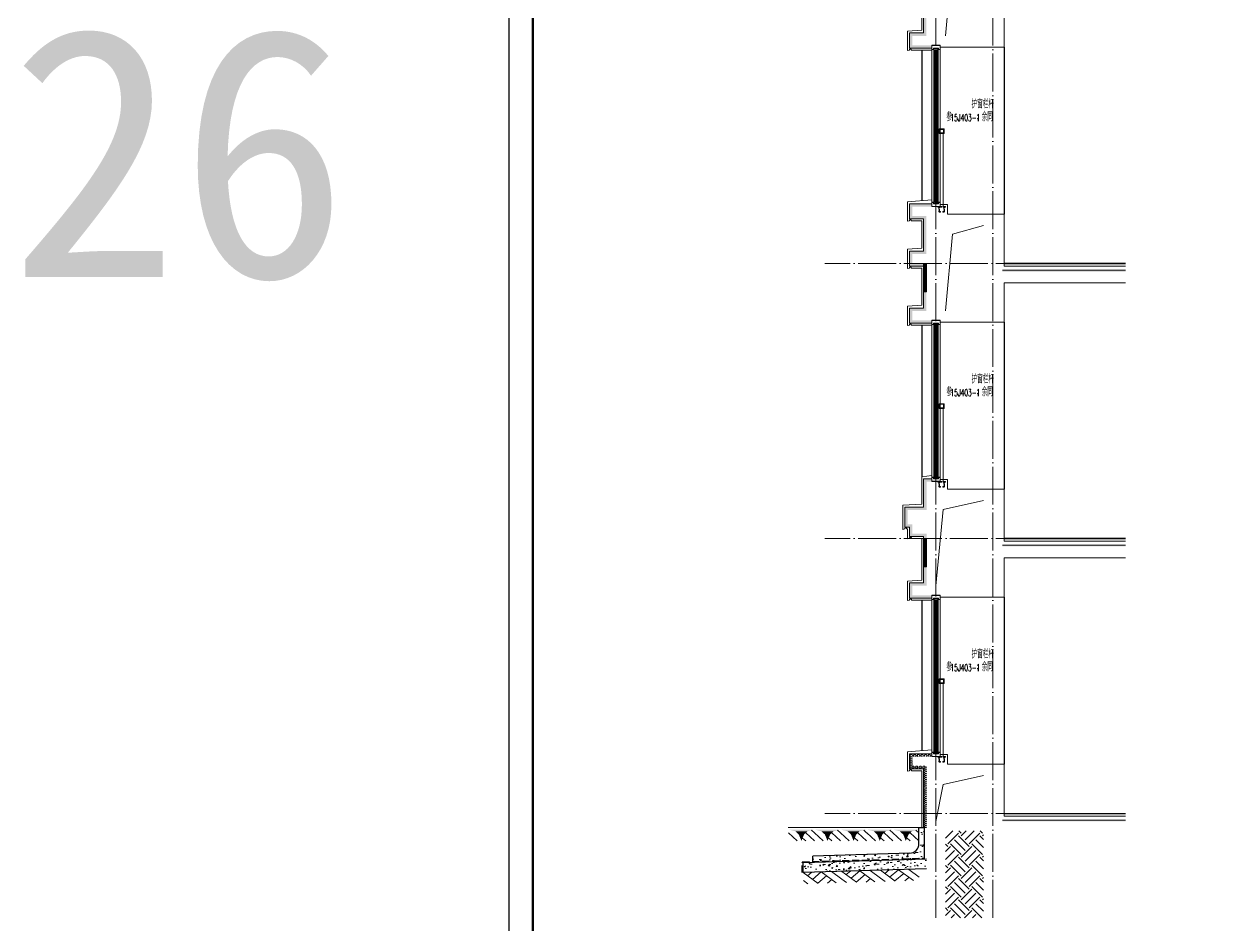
# Model space of a CAD drawing. Extents: x 27938 to 725830, y -209821 to 1628073.
# Drawn here: x 388913 to 401412, y -169623 to -160115 of the extents above; entities that cross this region are included whole.
import ezdxf

# ---------------------------------------------------------------- set-up
doc = ezdxf.new("R2010")
doc.units = 0
doc.header["$LTSCALE"] = 1000
doc.header["$MEASUREMENT"] = 0
doc.linetypes.add('DASH', pattern=[0.35, 0.25, -0.1])
doc.linetypes.add('DOTE', pattern=[2.42, 2, -0.2, 0.02, -0.2])
for name, color, linetype in [('COLUMN', 9, 'Continuous'), ('DIM_SYMB', 3, 'Continuous'), ('PUB_TEXT', 4, 'Continuous'), ('图框', 140, 'Continuous'), ('看线', 251, 'Continuous'), ('立面-看线', 251, 'Continuous')]:
    doc.layers.add(name, color=color, linetype=linetype)
for name, color, linetype, lineweight in [('DOTE', 19, 'DOTE', 9), ('PUB_HATCH', 8, 'Continuous', 9), ('S_WINDOW', 144, 'Continuous', 15), ('内粉刷', 37, 'Continuous', 9), ('填充', 251, 'Continuous', 5), ('立面-中轮廓线', 213, 'Continuous', 35), ('立面-栏杆', 105, 'Continuous', 15), ('立面-洞口示意', 152, 'Continuous', 13), ('粉刷', 251, 'Continuous', 9), ('细细', 250, 'Continuous', 0)]:
    doc.layers.add(name, color=color, linetype=linetype, lineweight=lineweight)
doc.layers.add('yichutu', color=7, linetype='Continuous', true_color=0xffffff, plot=False)
doc.styles.add('_TCH_DIM', font='SIMPLEX.shx', dxfattribs={"width": 0.7, "bigfont": 'GBCBIG.shx'})
doc.styles.add('C', font='')
doc.styles.get('C').set_extended_font_data('SimHei')
pattern_1 = [(50, (28072.99, 249033.25), (143.452037, -12.550427), [15, -165]), (355, (28072.99, 249033.25), (-27.750267, 150.438427), [12, -132]), (100.4514, (28084.94, 249032.2), (115.701876, 137.88791), [12.74804, -140.22842]), (46.1842, (28072.99, 249073.25), (213.44821, -33.1038), [22.5, -247.5]), (96.6356, (28090.77, 249070.5), (186.93254, 194.82357), [19.12206, -210.3426]), (351.1842, (28072.99, 249073.25), (186.93239, 194.82372), [18, -198]), (21, (28092.99, 249063.25), (119.38141, -80.52378), [15, -165]), (326, (28092.99, 249063.25), (48.663066, 145.03001), [12, -132]), (71.4514, (28102.93, 249056.54), (168.044526, 64.5061), [12.74804, -140.22842]), (37.5, (28072.986, 249033.25), (2.431971, 66.578771), [0, -130.4, 0, -134, 0, -132.5]), (7.5, (28072.986, 249033.25), (52.613907, 78.882342), [0, -76.4, 0, -127.4, 0, -50.5]), (327.5, (28028.386, 249033.25), (106.764487, -4.510974), [0, -50, 0, -156, 0, -207]), (317.5, (28008.39, 249033.25), (116.637234, 20.020996), [0, -65, 0, -103.6, 0, -147])]
pattern_2 = [(315, (-1092889.3176, -488431.8362), (-1.767766953, -1.767766953), []), (315, (-1092888.139, -488431.8362), (-1.767766953, -1.767766953), [])]
pattern_3 = [(315, (-1092889.3176, -490170.0743), (-1.767766953, -1.767766953), []), (315, (-1092888.139, -490170.0743), (-1.767766953, -1.767766953), [])]

# ---------------------------------------------------------------- blocks, each defined once
blk = doc.blocks.new('$LinePat$素土夯实')
at = {"color": 0}
for p, q in [((0, -210), (210, 0)), ((120, -300), (420, 0)), ((420, 0), (608, -188)), ((495, -300), (795, 0)), ((615, 0), (705, -90)), ((210, -210), (300, -300)), ((315, -105), (502, -293)), ((705, -300), (795, -210))]:
    blk.add_line(p, q, dxfattribs=at)
blk = doc.blocks.new('$LinePat$自然土壤')
at = {"color": 0}
for p, q in [((0, -90), (71, -19)), ((0, -300), (211, -89)), ((210, -300), (286, -224)), ((420, -300), (630, -90))]:
    blk.add_line(p, q, dxfattribs=at)
for points in [[(0, 0), (630, 0), (168, -45), (462, -45)], [(168, -45), (462, -45), (252, -132), (378, -132)], [(252, -132), (378, -132), (315, -300)]]:
    blk.add_solid(points, dxfattribs=at)
blk = doc.blocks.new('sanshui')
at = {"layer": '粉刷'}
h = blk.add_hatch(dxfattribs=at)
h.set_pattern_fill('混凝土', color=256, scale=20)
h.set_pattern_definition(pattern_1)
edge = h.paths.add_edge_path()
edge.add_line((346318, 427330), (346258, 427330))
edge.add_line((346258, 427330), (346258, 427160))
edge.add_arc((346158, 427160), 100, 271.7184, 360, ccw=False)
edge.add_line((346161, 427060), (345138, 427030))
edge.add_line((345138, 427030), (345138, 426970))
edge.add_line((345138, 426970), (346318, 427005))
edge.add_line((346318, 427005), (346318, 427330))
h = blk.add_hatch(dxfattribs=at)
h.set_pattern_fill('混凝土', color=256, scale=20)
h.set_pattern_definition(pattern_1)
h.paths.add_polyline_path([(346338, 426896), (346338, 426996), (345038, 426957), (345038, 426857)])
at = {"layer": 'COLUMN'}
for p, q in [((346258, 427330), (346318, 427330)), ((346258, 427160), (346258, 427330)), ((346318, 426995), (346318, 427330)), ((346338, 426996), (345038, 426957)), ((346161, 427060), (345138, 427030)), ((345138, 426960), (345138, 427030)), ((345038, 426857), (345038, 426957)), ((346338, 426896), (345038, 426857))]:
    blk.add_line(p, q, dxfattribs=at)
blk.add_arc((346158, 427160), 100, 271.7184, 0, dxfattribs=at)
at = {"layer": '立面-中轮廓线', "linetype": 'DASH', "ltscale": 0.3}
blk.add_lwpolyline([(345028, 426857), (345028, 426966), (346318, 427005)], dxfattribs=at)
at = {"layer": '粉刷'}
blk.add_line((344881, 427330), (346258, 427330), dxfattribs=at)
at = {"layer": '粉刷', "yscale": 0.4, "zscale": 0.4}
for name, p, xscale, rotation in [('$LinePat$自然土壤', (345157, 427310), -0.4369306507241237, 359.9999999999903), ('$LinePat$自然土壤', (345432, 427310), -0.4369306507241237, 359.9999999999903), ('$LinePat$自然土壤', (345707, 427310), -0.4369306507241237, 359.9999999999903), ('$LinePat$自然土壤', (345983, 427310), -0.4369306507241237, 359.9999999999903), ('$LinePat$自然土壤', (346258, 427310), -0.4369306507241237, 359.9999999999903), ('$LinePat$素土夯实', (345444, 426869), -0.5117605352322558, 1.718358001643932), ('$LinePat$素土夯实', (345851, 426881), -0.5117605352322558, 1.718358001643932), ('$LinePat$素土夯实', (346258, 426893), -0.5117605352322558, 1.718358001643932)]:
    blk.add_blockref(name, p, dxfattribs=dict(at, xscale=xscale, rotation=rotation))
blk = doc.blocks.new('A$C008776C7')
at = {"layer": '细细'}
h = blk.add_hatch(dxfattribs=at)
h.set_pattern_fill('金属', color=256, style=0)
h.set_pattern_definition(pattern_2)
h.paths.add_polyline_path([(0, 1655), (20, 1655), (20, 1669), (70, 1669), (70, 1655), (90, 1655), (90, 1700), (0, 1700)])
h.paths.add_polyline_path([(18, 1671), (18, 1657), (2, 1657), (2, 1698), (88, 1698), (88, 1657), (72, 1657), (72, 1671)], flags=16)
h = blk.add_hatch(dxfattribs=at)
h.set_pattern_fill('金属', color=256, style=0)
h.set_pattern_definition(pattern_2)
h.paths.add_polyline_path([(68, 1667), (68, 1642), (56, 1642), (56, 1652), (34, 1652), (34, 1642), (22, 1642), (22, 1667)])
h.paths.add_polyline_path([(24, 1665), (24, 1644), (32, 1644), (32, 1654), (58, 1654), (58, 1644), (66, 1644), (66, 1665)], flags=16)
h = blk.add_hatch(color=256, dxfattribs=at)
edge = h.paths.add_edge_path()
edge.add_line((40, 1652), (40, 1640))
edge.add_arc((45, 1631), 9.44, 61.5175, 118.4825, ccw=False)
edge.add_line((50, 1640), (50, 1652))
edge.add_arc((45, 1660), 9.44, 241.5175, 298.4825, ccw=False)
h = blk.add_hatch(dxfattribs=at)
h.set_pattern_fill('金属', color=256, style=0)
h.set_pattern_definition(pattern_3)
h.paths.add_polyline_path([(0, 45), (20, 45), (20, 31), (70, 31), (70, 45), (90, 45), (90, 0), (0, 0)])
h.paths.add_polyline_path([(18, 29), (18, 43), (2, 43), (2, 2), (88, 2), (88, 43), (72, 43), (72, 29)], flags=16)
h = blk.add_hatch(dxfattribs=at)
h.set_pattern_fill('金属', color=256, style=0)
h.set_pattern_definition(pattern_3)
h.paths.add_polyline_path([(68, 33), (68, 58), (56, 58), (56, 48), (34, 48), (34, 58), (22, 58), (22, 33)])
h.paths.add_polyline_path([(24, 35), (24, 56), (32, 56), (32, 46), (58, 46), (58, 56), (66, 56), (66, 35)], flags=16)
h = blk.add_hatch(color=256, dxfattribs=at)
edge = h.paths.add_edge_path()
edge.add_line((40, 48), (40, 60))
edge.add_arc((45, 69), 9.44, 241.5175, 298.4825)
edge.add_line((50, 60), (50, 48))
edge.add_arc((45, 40), 9.44, 61.5175, 118.4825)
at = {"layer": 'S_WINDOW'}
for p, q in [((0, 45), (0, 1655)), ((22, 58), (22, 1642)), ((68, 58), (68, 1642)), ((90, 45), (90, 1655))]:
    blk.add_line(p, q, dxfattribs=at)
for points in [[(90, 1700), (90, 1655), (70, 1655), (70, 1669), (20, 1669), (20, 1655), (0, 1655), (0, 1700)], [(88, 1698), (88, 1657), (72, 1657), (72, 1671), (18, 1671), (18, 1657), (2, 1657), (2, 1698)], [(68, 1667), (68, 1642), (56, 1642), (56, 1652), (34, 1652), (34, 1642), (22, 1642), (22, 1667)], [(66, 1665), (66, 1644), (58, 1644), (58, 1654), (32, 1654), (32, 1644), (24, 1644), (24, 1665)], [(90, 0), (90, 45), (70, 45), (70, 31), (20, 31), (20, 45), (0, 45), (0, 0)], [(88, 2), (88, 43), (72, 43), (72, 29), (18, 29), (18, 43), (2, 43), (2, 2)], [(68, 33), (68, 58), (56, 58), (56, 48), (34, 48), (34, 58), (22, 58), (22, 33)], [(66, 35), (66, 56), (58, 56), (58, 46), (32, 46), (32, 56), (24, 56), (24, 35)]]:
    blk.add_lwpolyline(points, close=True, dxfattribs=at)
at = {"layer": '细细'}
for points in [[(34, 1642), (34, 58)], [(40, 60), (40, 1652)], [(50, 60), (50, 1652)], [(56, 1642), (56, 58)]]:
    blk.add_lwpolyline(points, dxfattribs=at)
for points in [[(40, 1652), (40, 1640, -0.253805), (50, 1640), (50, 1652, -0.253805)], [(40, 48), (40, 60, 0.253805), (50, 60), (50, 48, 0.253805)]]:
    blk.add_lwpolyline(points, format="xyb", close=True, dxfattribs=at)
blk = doc.blocks.new('A$C02E370A9')
at = {"layer": 'PUB_TEXT', "style": '_TCH_DIM'}
for s, height, width, p in [('护窗栏杆', 84.4, 0.7, (290, 216)), ('参', 84.4, 0.7, (25, 81)), ('15J403-1', 74.4, 0.494118, (68, 81)), ('，余同', 84.4, 0.7, (338, 81))]:
    blk.add_text(s, height=height, dxfattribs=dict(at, width=width)).set_placement(p)
blk = doc.blocks.new('A$C164D20CD')
at = {"layer": '立面-栏杆'}
for p, q in [((-55, 0), (-55, 770)), ((-25, 770), (-25, 0))]:
    blk.add_line(p, q, dxfattribs=at)
at = {"layer": '立面-栏杆', "linetype": 'DASH', "ltscale": 0.1}
for p, q in [((0, 0), (-80, 0)), ((-80, 0), (-80, -7)), ((0, -7), (0, 0)), ((-80, -7), (-70, -7)), ((-70, -7), (-70, -51)), ((-62, -7), (-18, -7)), ((-62, -51), (-62, -7)), ((-55, -53), (-61, -53)), ((-61, -60), (-55, -60)), ((-53, -57), (-53, -56)), ((-27, -56), (-27, -57)), ((-19, -53), (-25, -53)), ((-25, -60), (-19, -60)), ((-18, -7), (-18, -51)), ((-10, -7), (0, -7)), ((-10, -51), (-10, -7))]:
    blk.add_line(p, q, dxfattribs=at)
at = {"layer": '立面-栏杆'}
for points in [[(-15, 820), (-65, 820), (-65, 770), (-15, 770)], [(-21, 814), (-59, 814), (-59, 776), (-21, 776)]]:
    blk.add_lwpolyline(points, close=True, dxfattribs=at)
at = {"layer": '立面-栏杆', "linetype": 'DASH', "ltscale": 0.1}
for centre, major_axis, start_param, end_param in [((-61, -51), (6.36, 6.36), 2.356194, 3.926991), ((-61, -51), (1.27, 1.27), 2.356194, 3.926991), ((-55, -56), (1.91, 1.91), 5.497787, 7.068583), ((-55, -57), (1.91, 1.91), 3.926991, 5.497787), ((-25, -56), (1.91, 1.91), 0.785398, 2.356194), ((-23, -55), (3.53, 3.53), 2.748894, 3.534292), ((-19, -51), (-6.36, 6.36), 2.356194, 3.926991), ((-19, -51), (-1.27, 1.27), 2.356194, 3.926991)]:
    blk.add_ellipse(centre, major_axis=major_axis, ratio=1, start_param=start_param, end_param=end_param, dxfattribs=at)
blk = doc.blocks.new('FSDFSFSFSFEFSFESF')
at = {"layer": 'PUB_HATCH'}
h = blk.add_hatch(dxfattribs=at)
h.set_pattern_fill('HONEY', color=256, scale=8, style=0)
h.set_pattern_definition([(0, (1159353.776, 417228.872), (19.05, 10.99852), [12.7, -25.4]), (120, (1159353.776, 417228.872), (-19.0499977, 10.998524), [12.7, -25.4]), (60, (1159353.776, 417228.872), (2.3e-06, 21.997044), [-25.4, 12.7])])
h.paths.add_polyline_path([(1114278, 465143), (1114128, 465143), (1114128, 465243), (1114278, 465243), (1114278, 465643), (1114128, 465643), (1114128, 465743), (1114333, 465743), (1114333, 465773), (1114098, 465773), (1114098, 465613), (1114248, 465613), (1114248, 465513), (1114248, 465273), (1114098, 465273), (1114098, 465113), (1114248, 465113), (1114248, 464673), (1114098, 464673), (1114098, 464513), (1114333, 464513), (1114333, 464543), (1114128, 464543), (1114128, 464643), (1114278, 464643)])
at = {"layer": '立面-看线'}
h = blk.add_hatch(dxfattribs=at)
h.set_pattern_fill('HONEY', color=256, scale=7)
h.set_pattern_definition([(0, (313825.034, 79696.42), (16.66875, 9.623705), [11.1125, -22.225]), (120, (313825.034, 79696.42), (-16.66874801, 9.62370845), [11.1125, -22.225]), (60, (313825.034, 79696.42), (1.99e-06, 19.24741345), [-22.225, 11.1125])])
h.paths.add_polyline_path([(1116377, 465073), (1115078, 465073), (1115078, 465058), (1116377, 465058)])
at = {"layer": 'PUB_HATCH', "color": 215, "true_color": 0xa953a0}
blk.add_line((1115078, 465073), (1116377, 465073), dxfattribs=at)
blk.add_lwpolyline([(1114333, 465773), (1114098, 465773), (1114098, 465613), (1114248, 465613), (1114248, 465513), (1114248, 465513), (1114248, 465273), (1114098, 465273), (1114098, 465113), (1114248, 465113), (1114248, 464673), (1114098, 464673), (1114098, 464513), (1114333, 464513)], dxfattribs=at)
at = {"layer": '内粉刷'}
for points in [[(1114333, 465813), (1114078, 465793), (1114078, 465593)], [(1114423, 465763), (1114498, 465763), (1114498, 465663), (1115098, 465663), (1115098, 465113)], [(1114118, 465593), (1114118, 465603), (1114098, 465603), (1114098, 465593), (1114078, 465588), (1114078, 465593)], [(1114118, 465593), (1114228, 465593), (1114228, 465493), (1114228, 465493), (1114228, 465303), (1114078, 465293), (1114078, 465093)], [(1114118, 465093), (1114118, 465103), (1114098, 465103), (1114098, 465093), (1114078, 465088), (1114078, 465093)], [(1114118, 465093), (1114228, 465093), (1114228, 464703), (1114078, 464693), (1114078, 464493)], [(1116377, 465113), (1115098, 465113)], [(1114423, 464523), (1115098, 464523), (1115098, 464938), (1116377, 464938)], [(1114118, 464493), (1114118, 464503), (1114098, 464503), (1114098, 464493), (1114078, 464488), (1114078, 464493)], [(1114118, 464493), (1114333, 464493)]]:
    blk.add_lwpolyline(points, dxfattribs=at)
at = {"layer": '看线'}
for p, q in [((1114228, 467393), (1114228, 465805)), ((1115098, 467423), (1115098, 465663))]:
    blk.add_line(p, q, dxfattribs=at)
at = {"layer": '看线', "color": 32}
for p, q in [((1116377, 465143), (1115098, 465143)), ((1115098, 465143), (1116377, 465143))]:
    blk.add_line(p, q, dxfattribs=at)
at = {"layer": '立面-洞口示意'}
blk.add_lwpolyline([(1114478, 464643), (1114552, 465450), (1114878, 465543)], dxfattribs=at)
for name, p in [('A$C008776C7', (1114333, 465743)), ('A$C02E370A9', (1114463, 466563)), ('A$C164D20CD', (1114478, 465743))]:
    blk.add_blockref(name, p)
blk = doc.blocks.new('GFDDDDRG')
at = {"layer": '图框'}
blk.add_lwpolyline([(923310, -107437), (923310, -159999), (893610, -159999), (893610, -107437)], close=True, dxfattribs=at)
blk.add_lwpolyline([(923310, -107437), (923310, -159999), (893610, -159999), (893610, -107437)], close=True, dxfattribs=at)
at = {"layer": '图框', "const_width": 50}
blk.add_lwpolyline([(894110, -159499), (922810, -159499), (922810, -108687), (894110, -108687)], close=True, dxfattribs=at)
blk = doc.blocks.new('yct-1051-594-26275-14850-25-1002.0')
at = {"layer": 'yichutu', "color": 7, "true_color": 0xffffff}
blk.add_lwpolyline([(0, 0), (0, 14850), (26275, 14850), (26275, 0)], close=True, dxfattribs=at)
blk = doc.blocks.new('A$C1F6240CC')
at = {"layer": 'PUB_HATCH'}
h = blk.add_hatch(dxfattribs=at)
h.set_pattern_fill('DOTS', color=251, scale=2, style=0)
h.set_pattern_definition([(0, (-2e-08, -300), (1.5875, 3.175), [0, -3.175])])
h.paths.add_polyline_path([(-30, -300), (0, -300), (0, -50), (0, 0), (0, 0), (0, 0), (-30, 0)])
at = {"layer": 'PUB_HATCH', "color": 5}
blk.add_lwpolyline([(0, 0), (-30, 0), (-30, -300), (0, -300)], close=True, dxfattribs=at)

msp = doc.modelspace()

# ---------------------------------------------------------------- hatches: boundary and pattern name
at = {"layer": 'PUB_HATCH'}
h = msp.add_hatch(dxfattribs=at)
h.set_pattern_fill('HONEY', color=256, scale=8, style=0)
h.set_pattern_definition([(0, (-435174.235, -98796.217), (19.05, 10.99852), [12.7, -25.4]), (120, (-435174.235, -98796.217), (-19.04999772, 10.99852394), [12.7, -25.4]), (60, (-435174.235, -98796.217), (2.28e-06, 21.99704394), [-25.4, 12.7])])
h.paths.add_polyline_path([(398400.6, -165213), (398250.6, -165213), (398250.6, -165213), (398200.6, -165213), (398200.6, -165423), (398250.6, -165423), (398250.6, -165523), (398400.6, -165523), (398400.6, -166013), (398250.6, -166013), (398250.6, -166173), (398485.6, -166173), (398485.6, -166143), (398280.6, -166143), (398280.6, -166043), (398430.6, -166043), (398430.6, -165493), (398280.6, -165493), (398280.6, -165393), (398230.6, -165393), (398230.6, -165243), (398430.6, -165243), (398430.6, -165043), (398430.6, -165043), (398430.6, -164943), (398430.6, -164943), (398430.6, -164943), (398485.6, -164943), (398485.6, -164913), (398400.6, -164913), (398400.6, -165073), (398400.6, -165073)])
h = msp.add_hatch(dxfattribs=at)
h.set_pattern_fill('HONEY', color=256, scale=8, style=0)
h.set_pattern_definition([(0, (-435174.235, -98796.217), (19.05, 10.99852), [12.7, -25.4]), (120, (-435174.235, -98796.217), (-19.04999772, 10.99852394), [12.7, -25.4]), (60, (-435174.235, -98796.217), (2.28e-06, 21.99704394), [-25.4, 12.7])])
h.paths.add_polyline_path([(398400.6, -168593), (398430.6, -168593), (398430.6, -167943), (398280.6, -167943), (398280.6, -167843), (398485.6, -167843), (398485.6, -167813), (398250.6, -167813), (398250.6, -167973), (398400.6, -167973)])
at = {"layer": '填充'}
h = msp.add_hatch(dxfattribs=at)
h.set_pattern_fill('EARTH', color=250, scale=50, angle=45, style=0)
h.set_pattern_definition([(45, (-716467.68, -624736.4), (0, 224.506403), [158.75, -158.75]), (45, (-716509.77, -624694.31), (0, 224.506403), [158.75, -158.75]), (45, (-716551.87, -624652.21), (0, 224.506403), [158.75, -158.75]), (135, (-716551.87, -624624.15), (-224.506403, 0), [158.75, -158.75]), (135, (-716509.77, -624582.06), (-224.506403, 0), [158.75, -158.75]), (135, (-716467.68, -624539.96), (-224.506403, 0), [158.75, -158.75])])
h.paths.add_polyline_path([(399030.6, -169543), (399030.6, -168628), (398630.6, -168628), (398630.6, -169543)])
at = {"layer": '立面-看线'}
h = msp.add_hatch(dxfattribs=at)
h.set_pattern_fill('HONEY', color=256, scale=7)
h.set_pattern_definition([(0, (-402022.642, -550989.9845), (16.66875, 9.623705), [11.1125, -22.225]), (120, (-402022.642, -550989.9845), (-16.66874801, 9.62370845), [11.1125, -22.225]), (60, (-402022.642, -550989.9845), (1.99e-06, 19.24741345), [-22.225, 11.1125])])
h.paths.add_polyline_path([(400529.1, -165613), (399230.6, -165613), (399230.6, -165628), (400529.1, -165628)])
h = msp.add_hatch(dxfattribs=at)
h.set_pattern_fill('HONEY', color=256, scale=7)
h.set_pattern_definition([(0, (-402022.642, -553889.9845), (16.66875, 9.623705), [11.1125, -22.225]), (120, (-402022.642, -553889.9845), (-16.66874801, 9.62370845), [11.1125, -22.225]), (60, (-402022.642, -553889.9845), (1.99e-06, 19.24741345), [-22.225, 11.1125])])
h.paths.add_polyline_path([(400529.1, -168513), (399230.6, -168513), (399230.6, -168528), (400529.1, -168528)])

# ---------------------------------------------------------------- linework, layer by layer
at = {"layer": 'DOTE', "linetype": 'DOTE', "ltscale": 0.2}
for p, q in [((398530.6, -169543), (398530.6, -151863)), ((399130.6, -169543), (399130.6, -151863)), ((400529.1, -162643), (397360.4, -162643)), ((400529.1, -165543), (397360.4, -165543)), ((400529.1, -168443), (397360.4, -168443))]:
    msp.add_line(p, q, dxfattribs=at)
at = {"layer": 'PUB_HATCH', "color": 215, "true_color": 0xa953a0}
for p, q in [((399230.6, -165613), (400529.1, -165613)), ((399230.6, -168513), (400529.1, -168513))]:
    msp.add_line(p, q, dxfattribs=at)
for points in [[(398485.6, -164913), (398400.6, -164913), (398400.6, -165213), (398200.6, -165213), (398200.6, -165423), (398250.6, -165423), (398250.6, -165523), (398400.6, -165523), (398400.6, -166013), (398250.6, -166013), (398250.6, -166173), (398485.6, -166173)], [(398485.6, -167813), (398250.6, -167813), (398250.6, -167973), (398400.6, -167973), (398400.6, -168593)]]:
    msp.add_lwpolyline(points, dxfattribs=at)
at = {"layer": '内粉刷'}
for points in [[(398485.6, -164878), (398380.6, -164893), (398380.6, -165183), (398180.6, -165193), (398180.6, -165443)], [(398575.6, -164923), (398650.6, -164923), (398650.6, -165023), (399250.6, -165023), (399250.6, -165573)], [(398220.6, -165443), (398220.6, -165433), (398200.6, -165433), (398200.6, -165443), (398180.6, -165448), (398180.6, -165443)], [(398220.6, -165443), (398230.6, -165443), (398230.6, -165543), (398230.6, -165543)], [(398270.6, -165543), (398270.6, -165533), (398250.6, -165533), (398250.6, -165543), (398230.6, -165548), (398230.6, -165543)], [(398270.6, -165543), (398380.6, -165543), (398380.6, -165983), (398230.6, -165993), (398230.6, -166193)], [(398250.6, -165543), (398250.6, -165543)], [(398370.6, -165543), (398380.6, -165543)], [(400529.1, -165573), (399250.6, -165573)], [(398575.6, -166163), (399250.6, -166163), (399250.6, -165748), (400529.1, -165748)], [(398270.6, -166193), (398270.6, -166183), (398250.6, -166183), (398250.6, -166193), (398230.6, -166198), (398230.6, -166193)], [(398270.6, -166193), (398485.6, -166193)], [(398485.6, -167773), (398230.6, -167793), (398230.6, -167993)], [(398575.6, -167823), (398650.6, -167823), (398650.6, -167923), (399250.6, -167923), (399250.6, -168473)], [(398270.6, -167993), (398270.6, -167983), (398250.6, -167983), (398250.6, -167993), (398230.6, -167998), (398230.6, -167993)], [(398270.6, -167993), (398380.6, -167993), (398380.6, -168593)], [(400529.1, -168473), (399250.6, -168473)]]:
    msp.add_lwpolyline(points, dxfattribs=at)
at = {"layer": '看线'}
for p, q in [((398380.6, -163293), (398380.6, -164893)), ((399250.6, -163263), (399250.6, -165023)), ((398380.6, -166193), (398380.6, -167781.3)), ((399250.6, -166163), (399250.6, -167923))]:
    msp.add_line(p, q, dxfattribs=at)
at = {"layer": '看线', "color": 32}
for p, q in [((400529.1, -165543), (399250.6, -165543)), ((399250.6, -165543), (400529.1, -165543)), ((399250.6, -168443), (400529.1, -168443))]:
    msp.add_line(p, q, dxfattribs=at)
at = {"layer": '立面-洞口示意'}
for points in [[(398530.6, -166043), (398604.8, -165236.5), (399030.6, -165143)], [(398530.6, -168528.1), (398604.8, -168136.5), (399030.6, -168043)]]:
    msp.add_lwpolyline(points, dxfattribs=at)

# ---------------------------------------------------------------- block references
at = {"xscale": 0.5, "yscale": 0.5, "zscale": 0.5}
msp.add_blockref('GFDDDDRG', (-52774.4, -93716.5), dxfattribs=at)
for name, p in [('FSDFSFSFSFEFSFESF', (-715847.7, -624886.4)), ('FSDFSFSFSFEFSFESF', (-715847.7, -627786.4)), ('A$C1F6240CC', (398430.6, -162643)), ('A$C008776C7', (398485.6, -164943)), ('A$C02E370A9', (398615.6, -164123)), ('A$C164D20CD', (398630.6, -164943)), ('A$C1F6240CC', (398430.6, -165543)), ('A$C008776C7', (398485.6, -167843)), ('A$C02E370A9', (398615.6, -167023)), ('A$C164D20CD', (398630.6, -167843)), ('sanshui', (52092.5, -595922.7))]:
    msp.add_blockref(name, p)
at = {"layer": 'yichutu', "rotation": 270}
msp.add_blockref('yct-1051-594-26275-14850-25-1002.0', (394030.5, -147435), dxfattribs=at)

# ---------------------------------------------------------------- texts
at = {"layer": 'DIM_SYMB', "color": 6, "style": 'C'}
msp.add_text('26', height=2628.69, dxfattribs=at).set_placement((388762.6, -162787.9))

doc.saveas('drawing.dxf')
